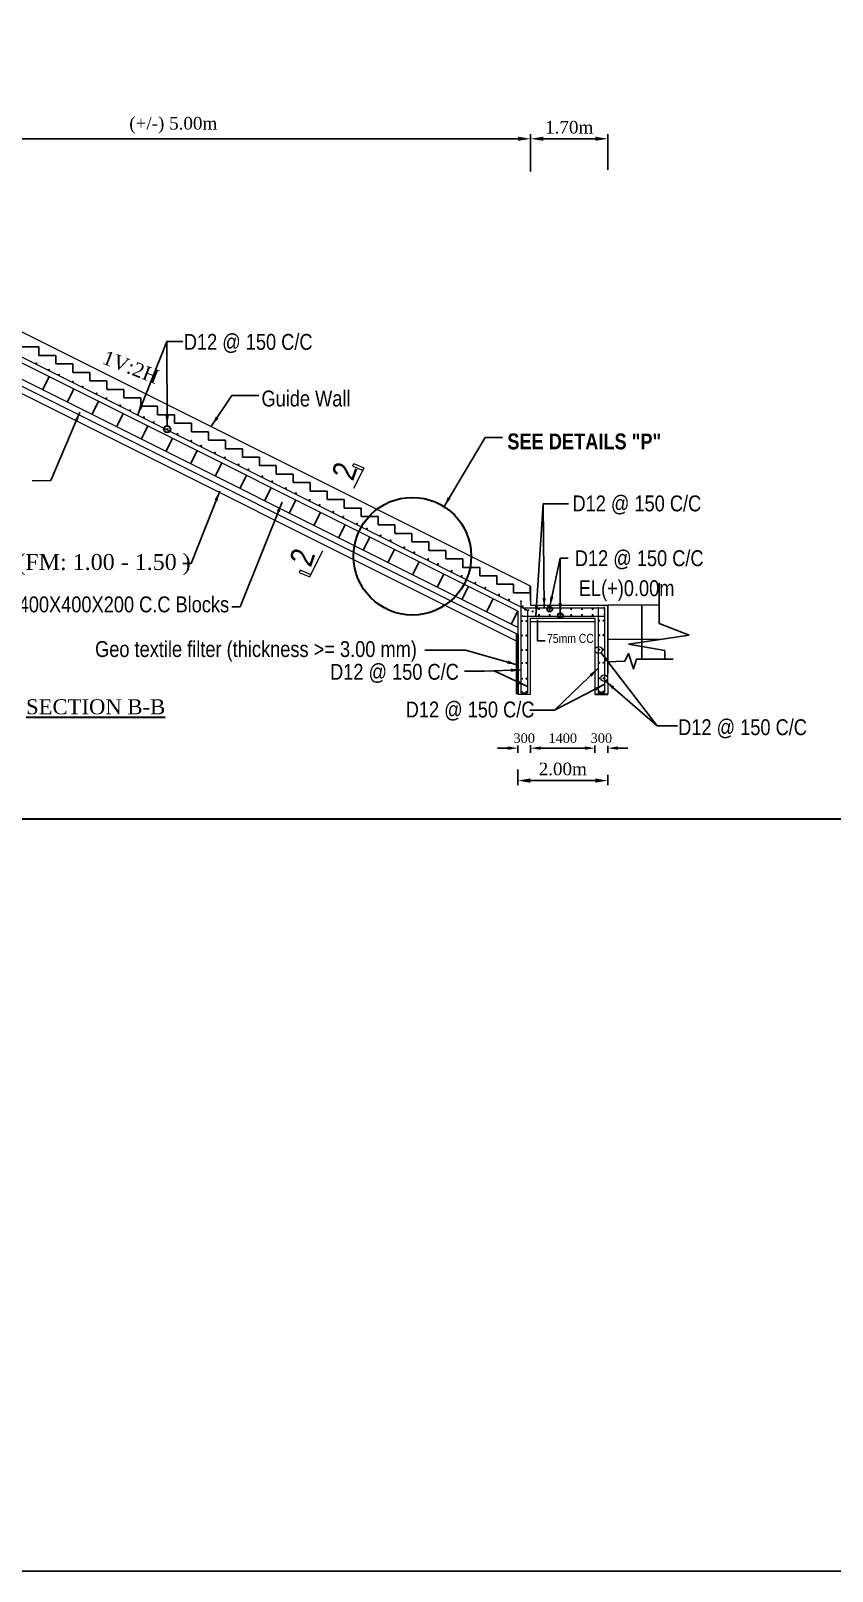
# Model space of a CAD drawing. Header units: metres. Extents: x -2434 to 11656, y -15288 to 8109.
# Drawn here: x 3445.7 to 3509.3, y -11792.2 to -11670.1 of the extents above; entities that cross this region are included whole.
import ezdxf

# ---------------------------------------------------------------- set-up
doc = ezdxf.new("R2010")
doc.units = ezdxf.units.M
doc.layers.add('Blocks', color=11, linetype='Continuous', lineweight=9)
doc.layers.add('Layer1', color=7, linetype='Continuous', lineweight=13)
doc.styles.get("Standard").update_dxf_attribs({"font": 'times.ttf'})
doc.styles.add('TIMES', font='ARIALN.TTF')
doc.dimstyles.get("Standard").update_dxf_attribs({"dimtxt": 0.5, "dimasz": 0.4075, "dimexe": 0.364, "dimexo": 0.219, "dimgap": 0.09, "dimtad": 0, "dimdec": 0, "dimlfac": 1000, "dimzin": 0, "dimdsep": 46, "dimtxsty": 'Standard', "dimcen": 0.09, "dimadec": 0, "dimazin": 0, "dimtfac": 1, "dimtdec": 0, "dimtofl": 0, "dimtmove": 0, "dimatfit": 3, "dimfxl": 1, "dimtolj": 1, "dimtzin": 0, "dimarcsym": 0})

# ---------------------------------------------------------------- blocks, each defined once
blk = doc.blocks.new('*D486')
at = {"layer": 'Defpoints', "color": 0, "lineweight": -3}
for p in [(3484.33, -11728.46), (3491.47, -11728.88), (3491.47, -11729.55)]:
    blk.add_point(p, dxfattribs=at)
at = {"layer": 'Layer1', "color": 0, "lineweight": -2}
for p, q in [((3484.33, -11728.68), (3484.33, -11729.91)), ((3491.47, -11729.09), (3491.47, -11729.91))]:
    blk.add_line(p, q, dxfattribs=at)
at = {"layer": 'Layer1', "color": 7, "lineweight": -2}
blk.add_line((3485.33, -11729.55), (3490.47, -11729.55), dxfattribs=at)
at = {"layer": 'Layer1', "color": 7, "lineweight": -3}
for points in [[(3485.33, -11729.38), (3485.33, -11729.72), (3484.33, -11729.55)], [(3490.47, -11729.38), (3490.47, -11729.72), (3491.47, -11729.55)]]:
    blk.add_solid(points, dxfattribs=at)
at = {"layer": 'Layer1', "color": 0, "lineweight": 30, "insert": (3487.9, -11728.64), "char_height": 1, "attachment_point": 5}
blk.add_mtext('\\A1;2.00m', dxfattribs=at)
blk = doc.blocks.new('*D487')
at = {"layer": 'Defpoints', "color": 0, "lineweight": -3}
for p in [(3484.33, -11726.56), (3485.35, -11726.53), (3485.35, -11726.98)]:
    blk.add_point(p, dxfattribs=at)
at = {"layer": 'Layer1', "color": 7, "lineweight": -2}
for p, q in [((3483.53, -11726.98), (3482.73, -11726.98)), ((3486.15, -11726.98), (3486.95, -11726.98))]:
    blk.add_line(p, q, dxfattribs=at)
at = {"layer": 'Layer1', "color": 0, "lineweight": -2}
for p, q in [((3484.33, -11726.78), (3484.33, -11727.34)), ((3485.35, -11726.75), (3485.35, -11727.34))]:
    blk.add_line(p, q, dxfattribs=at)
at = {"layer": 'Layer1', "color": 7, "lineweight": -3}
for points in [[(3483.53, -11726.84), (3483.53, -11727.11), (3484.33, -11726.98)], [(3486.15, -11726.84), (3486.15, -11727.11), (3485.35, -11726.98)]]:
    blk.add_solid(points, dxfattribs=at)
at = {"layer": 'Layer1', "color": 0, "lineweight": 30, "insert": (3484.84, -11726.19), "char_height": 0.75, "attachment_point": 5}
blk.add_mtext('\\A1;300', dxfattribs=at)
blk = doc.blocks.new('*D493')
at = {"layer": 'Defpoints', "color": 0, "lineweight": -3}
for p in [(3485.35, -11678.67), (3428.7, -11679.85), (3485.35, -11681.47)]:
    blk.add_point(p, dxfattribs=at)
at = {"layer": 'Layer1', "color": 0, "lineweight": -2}
for p, q in [((3428.7, -11679.63), (3428.7, -11678.3)), ((3485.35, -11681.25), (3485.35, -11678.3))]:
    blk.add_line(p, q, dxfattribs=at)
at = {"layer": 'Layer1', "color": 7, "lineweight": -2}
blk.add_line((3429.7, -11678.67), (3484.35, -11678.67), dxfattribs=at)
at = {"layer": 'Layer1', "color": 7, "lineweight": -3}
for points in [[(3429.7, -11678.5), (3429.7, -11678.83), (3428.7, -11678.67)], [(3484.35, -11678.5), (3484.35, -11678.83), (3485.35, -11678.67)]]:
    blk.add_solid(points, dxfattribs=at)
at = {"layer": 'Layer1', "color": 0, "lineweight": 30, "insert": (3457.02, -11677.6), "char_height": 1, "attachment_point": 5}
blk.add_mtext('\\A1;(+/-) 5.00m', dxfattribs=at)
blk = doc.blocks.new('*D495')
at = {"layer": 'Defpoints', "color": 0, "lineweight": -3}
for p in [(3490.45, -11726.55), (3491.47, -11726.57), (3491.47, -11726.98)]:
    blk.add_point(p, dxfattribs=at)
at = {"layer": 'Layer1', "color": 7, "lineweight": -2}
for p, q in [((3489.65, -11726.98), (3488.85, -11726.98)), ((3492.27, -11726.98), (3493.07, -11726.98))]:
    blk.add_line(p, q, dxfattribs=at)
at = {"layer": 'Layer1', "color": 0, "lineweight": -2}
for p, q in [((3490.45, -11726.77), (3490.45, -11727.34)), ((3491.47, -11726.79), (3491.47, -11727.34))]:
    blk.add_line(p, q, dxfattribs=at)
at = {"layer": 'Layer1', "color": 7, "lineweight": -3}
for points in [[(3489.65, -11726.84), (3489.65, -11727.11), (3490.45, -11726.98)], [(3492.27, -11726.84), (3492.27, -11727.11), (3491.47, -11726.98)]]:
    blk.add_solid(points, dxfattribs=at)
at = {"layer": 'Layer1', "color": 0, "lineweight": 30, "insert": (3490.96, -11726.19), "char_height": 0.75, "attachment_point": 5}
blk.add_mtext('\\A1;300', dxfattribs=at)
blk = doc.blocks.new('*D496')
at = {"layer": 'Defpoints', "color": 0, "lineweight": -3}
for p in [(3485.35, -11726.53), (3490.45, -11726.55), (3490.45, -11726.98)]:
    blk.add_point(p, dxfattribs=at)
at = {"layer": 'Layer1', "color": 0, "lineweight": -2}
for p, q in [((3485.35, -11726.75), (3485.35, -11727.34)), ((3490.45, -11726.77), (3490.45, -11727.34))]:
    blk.add_line(p, q, dxfattribs=at)
at = {"layer": 'Layer1', "color": 7, "lineweight": -2}
blk.add_line((3486.15, -11726.98), (3489.65, -11726.98), dxfattribs=at)
at = {"layer": 'Layer1', "color": 7, "lineweight": -3}
for points in [[(3486.15, -11726.84), (3486.15, -11727.11), (3485.35, -11726.98)], [(3489.65, -11726.84), (3489.65, -11727.11), (3490.45, -11726.98)]]:
    blk.add_solid(points, dxfattribs=at)
at = {"layer": 'Layer1', "color": 0, "lineweight": 30, "insert": (3487.9, -11726.19), "char_height": 0.75, "attachment_point": 5}
blk.add_mtext('\\A1;1400', dxfattribs=at)
blk = doc.blocks.new('*D499')
at = {"layer": 'Defpoints', "color": 0, "lineweight": -3}
for p in [(3491.47, -11678.67), (3485.35, -11681), (3491.47, -11681.35)]:
    blk.add_point(p, dxfattribs=at)
at = {"layer": 'Layer1', "color": 0, "lineweight": -2}
for p, q in [((3485.35, -11680.78), (3485.35, -11678.3)), ((3491.47, -11681.13), (3491.47, -11678.3))]:
    blk.add_line(p, q, dxfattribs=at)
at = {"layer": 'Layer1', "color": 7, "lineweight": -2}
blk.add_line((3486.35, -11678.67), (3490.47, -11678.67), dxfattribs=at)
at = {"layer": 'Layer1', "color": 7, "lineweight": -3}
for points in [[(3486.35, -11678.5), (3486.35, -11678.83), (3485.35, -11678.67)], [(3490.47, -11678.5), (3490.47, -11678.83), (3491.47, -11678.67)]]:
    blk.add_solid(points, dxfattribs=at)
at = {"layer": 'Layer1', "color": 0, "lineweight": 30, "insert": (3488.41, -11677.76), "char_height": 1, "attachment_point": 5}
blk.add_mtext('\\A1;1.70m', dxfattribs=at)

msp = doc.modelspace()

# ---------------------------------------------------------------- linework, layer by layer
at = {"color": 0, "linetype": 'Continuous', "lineweight": -3, "ltscale": 0.5}
for p, q in [((3445.027023, -11695.174099), (3446.371023, -11695.174099)), ((3446.371023, -11695.174099), (3446.371023, -11695.846099)), ((3446.371023, -11695.846099), (3447.715023, -11695.846099)), ((3447.715023, -11695.846099), (3447.715023, -11696.518099)), ((3447.715023, -11696.518099), (3449.059023, -11696.518099)), ((3449.059023, -11696.518099), (3449.059023, -11697.190099)), ((3446.659079, -11698.569455), (3447.175024, -11697.537564)), ((3449.059023, -11697.190099), (3450.403023, -11697.190099)), ((3450.403023, -11697.190099), (3450.403023, -11697.190099)), ((3450.403023, -11697.190099), (3450.403023, -11697.862099)), ((3450.403023, -11697.862099), (3451.747023, -11697.862099)), ((3451.747023, -11697.862099), (3451.747023, -11698.534099)), ((3448.614438, -11699.547134), (3449.130383, -11698.515244)), ((3451.747023, -11698.534099), (3453.091023, -11698.534099)), ((3453.091023, -11698.534099), (3453.091023, -11699.206099)), ((3453.091023, -11699.206099), (3454.435023, -11699.206099)), ((3454.435023, -11699.206099), (3454.435023, -11699.878099)), ((3450.569797, -11700.524814), (3451.085742, -11699.492923)), ((3452.525156, -11701.502493), (3453.041101, -11700.470603)), ((3454.435023, -11699.878099), (3455.779023, -11699.878099)), ((3455.779023, -11699.878099), (3455.779023, -11699.878099)), ((3455.779023, -11699.878099), (3455.779023, -11700.550099)), ((3454.480515, -11702.480172), (3454.99646, -11701.448282)), ((3455.779023, -11700.550099), (3457.123023, -11700.550099)), ((3457.123023, -11700.550099), (3457.123023, -11701.222099)), ((3457.123023, -11701.222099), (3458.467023, -11701.222099)), ((3458.467023, -11701.222099), (3458.467023, -11701.894099)), ((3456.435873, -11703.457852), (3456.951819, -11702.425962)), ((3458.467023, -11701.894099), (3459.811023, -11701.894099)), ((3459.811023, -11701.894099), (3459.811023, -11702.566099)), ((3459.811023, -11702.566099), (3461.155023, -11702.566099)), ((3461.155023, -11702.566099), (3461.155023, -11702.566099)), ((3461.155023, -11702.566099), (3461.155023, -11703.238099)), ((3458.391232, -11704.435531), (3458.907178, -11703.403641)), ((3461.155023, -11703.238099), (3462.499023, -11703.238099)), ((3462.499023, -11703.238099), (3462.499023, -11703.910099)), ((3462.499023, -11703.910099), (3463.843023, -11703.910099)), ((3463.843023, -11703.910099), (3463.843023, -11704.582099)), ((3460.346591, -11705.413211), (3460.862536, -11704.38132)), ((3462.30195, -11706.39089), (3462.817895, -11705.359)), ((3463.843023, -11704.582099), (3465.187023, -11704.582099)), ((3465.187023, -11704.582099), (3465.187023, -11705.254099)), ((3465.187023, -11705.254099), (3466.531023, -11705.254099)), ((3466.531023, -11705.254099), (3466.531023, -11705.254099)), ((3466.531023, -11705.254099), (3466.531023, -11705.926099)), ((3464.257309, -11707.36857), (3464.773254, -11706.336679)), ((3466.531023, -11705.926099), (3467.875023, -11705.926099)), ((3467.875023, -11705.926099), (3467.875023, -11706.598099)), ((3467.875023, -11706.598099), (3469.219023, -11706.598099)), ((3469.219023, -11706.598099), (3469.219023, -11707.270099)), ((3466.212668, -11708.346249), (3466.728613, -11707.314359)), ((3469.219023, -11707.270099), (3470.563023, -11707.270099)), ((3470.563023, -11707.270099), (3470.563023, -11707.942099)), ((3468.168027, -11709.323929), (3468.683972, -11708.292038)), ((3470.563023, -11707.942099), (3471.907023, -11707.942099)), ((3471.907023, -11707.942099), (3471.907023, -11707.942099)), ((3471.907023, -11707.942099), (3471.907023, -11708.614099)), ((3471.907023, -11708.614099), (3473.251023, -11708.614099)), ((3473.251023, -11708.614099), (3473.251023, -11709.286099)), ((3470.123386, -11710.301608), (3470.639331, -11709.269718)), ((3472.078744, -11711.279287), (3472.59469, -11710.247397)), ((3473.251023, -11709.286099), (3474.595023, -11709.286099)), ((3474.595023, -11709.286099), (3474.595023, -11709.958099)), ((3474.595023, -11709.958099), (3475.939023, -11709.958099)), ((3475.939023, -11709.958099), (3475.939023, -11710.630099)), ((3474.034103, -11712.256967), (3474.550049, -11711.225076)), ((3475.939023, -11710.630099), (3477.283023, -11710.630099)), ((3477.283023, -11710.630099), (3477.283023, -11710.630099)), ((3477.283023, -11710.630099), (3477.283023, -11711.302099)), ((3477.283023, -11711.302099), (3478.627023, -11711.302099)), ((3478.627023, -11711.302099), (3478.627023, -11711.974099)), ((3475.989462, -11713.234646), (3476.505407, -11712.202756)), ((3478.627023, -11711.974099), (3479.971023, -11711.974099)), ((3479.971023, -11711.974099), (3479.971023, -11712.646099)), ((3479.971023, -11712.646099), (3481.315023, -11712.646099)), ((3481.315023, -11712.646099), (3481.315023, -11713.318099)), ((3477.944821, -11714.212326), (3478.460766, -11713.180435)), ((3481.315023, -11713.318099), (3482.659023, -11713.318099)), ((3482.659023, -11713.318099), (3482.659023, -11713.318099)), ((3482.659023, -11713.318099), (3482.659023, -11713.990099)), ((3495.544882, -11713.869312), (3495.544882, -11717.089222)), ((3479.90018, -11715.190005), (3480.416125, -11714.158115)), ((3481.855539, -11716.167685), (3482.371484, -11715.135794)), ((3482.659023, -11713.990099), (3484.003023, -11713.990099)), ((3484.003023, -11713.990099), (3484.003023, -11714.662099)), ((3484.003023, -11714.662099), (3485.347023, -11714.662099)), ((3485.347023, -11714.662099), (3485.347023, -11715.334099)), ((3483.810898, -11717.145364), (3484.326843, -11716.113474)), ((3485.128418, -11716.060236), (3485.247858, -11716.006031)), ((3495.544882, -11717.089222), (3497.933368, -11718.024953)), ((3497.933368, -11718.024953), (3493.121831, -11718.738512)), ((3493.121831, -11718.738512), (3495.980139, -11719.238001)), ((3495.980139, -11719.238001), (3495.980139, -11719.932982))]:
    msp.add_line(p, q, dxfattribs=at)
msp.add_lwpolyline([(1816.766285, -11539.184507), (4613.12762, -11539.184507), (4613.12762, -11792.229715), (1816.766285, -11792.229715)], close=True, dxfattribs=at)
msp.add_lwpolyline([(3491.468103, -11720.127751), (3491.468103, -11720.127751), (3492.818259, -11720.095329), (3493.110908, -11719.478442), (3493.517274, -11720.695887), (3493.744708, -11719.932982), (3496.654715, -11719.932982)], dxfattribs=at)
at = {"layer": 'Blocks', "color": 0, "lineweight": 13, "ltscale": 0.05}
for p, q in [((3471.314194, -11704.439953), (3471.232472, -11704.621938)), ((3471.244562, -11704.626642), (3472.08681, -11704.954286)), ((3472.157029, -11704.773781), (3471.326285, -11704.444657)), ((3471.346076, -11706.375993), (3472.161484, -11704.764978)), ((3467.835284, -11713.384874), (3468.882162, -11711.303821)), ((3467.074758, -11712.875245), (3466.993036, -11713.057229)), ((3466.993036, -11713.057229), (3467.835284, -11713.384874)), ((3467.905502, -11713.204369), (3467.074758, -11712.875245)), ((3485.091978, -11716.086035), (3485.045035, -11716.057143)), ((3491.468103, -11721.775115), (3491.468103, -11722.691804))]:
    msp.add_line(p, q, dxfattribs=at)
at = {"layer": 'Layer1', "color": 7, "lineweight": 20}
for p, q in [((3485.128418, -11716.060236), (3427.986848, -11687.489451)), ((3484.326843, -11716.113474), (3428.683965, -11688.292034)), ((3485.347023, -11714.149146), (3431.453773, -11687.202521)), ((3484.326843, -11717.403337), (3428.691924, -11689.585877)), ((3484.290397, -11717.948603), (3428.693168, -11690.149988)), ((3484.290397, -11718.512092), (3428.694412, -11690.7141)), ((3485.347023, -11714.662099), (3485.347023, -11715.654035)), ((3484.326843, -11716.113474), (3484.326843, -11722.691804)), ((3484.581888, -11715.355988), (3484.581888, -11722.602668)), ((3484.800183, -11715.864663), (3491.213058, -11715.864663)), ((3485.091978, -11716.086035), (3485.091978, -11722.602668)), ((3485.347023, -11715.654035), (3491.468103, -11715.654035)), ((3490.702968, -11715.858071), (3490.702968, -11722.573944)), ((3491.213058, -11715.858071), (3491.213058, -11722.573944)), ((3491.468103, -11721.775115), (3491.468103, -11715.654035)), ((3484.71577, -11716.516664), (3491.213058, -11716.516664)), ((3485.347023, -11716.674215), (3490.447923, -11716.674215)), ((3485.347023, -11722.691804), (3485.347023, -11716.674215)), ((3485.347023, -11716.939271), (3490.447923, -11716.939271)), ((3490.447923, -11716.674215), (3490.447923, -11722.691804)), ((3484.326843, -11722.691804), (3485.347023, -11722.691804)), ((3484.581888, -11722.602668), (3485.091978, -11722.602668))]:
    msp.add_line(p, q, dxfattribs=at)
at = {"layer": 'Layer1', "color": 7, "lineweight": 30}
for p, q in [((3485.347023, -11714.662099), (3485.347023, -11714.149146)), ((3484.581888, -11715.355988), (3484.637179, -11715.267194)), ((3490.702968, -11715.858071), (3490.76214, -11715.803098)), ((3491.213058, -11715.858071), (3491.147649, -11715.812659)), ((3491.213058, -11715.97522), (3491.154825, -11716.044566)), ((3491.213058, -11716.362522), (3491.166806, -11716.317113)), ((3484.71577, -11716.516664), (3484.669739, -11716.470321)), ((3490.447923, -11722.690273), (3491.468103, -11722.690273)), ((3490.702968, -11722.573944), (3491.213058, -11722.573944))]:
    msp.add_line(p, q, dxfattribs=at)
at = {"layer": 'Layer1', "color": 7, "lineweight": 50}
msp.add_line((3484.290397, -11717.948603), (3484.290397, -11722.691804), dxfattribs=at)
at = {"layer": 'Layer1', "color": 7, "lineweight": 30}
msp.add_lwpolyline([(3527.697466, -11732.597799), (3394.406469, -11732.597799), (3394.406469, -11614.69264), (3563.729879, -11614.69264), (3563.729879, -11707.485892), (3563.729879, -11728.753729), (3563.729879, -11732.597799)], close=True, dxfattribs=at)
at = {"layer": 'Layer1', "color": 7, "lineweight": 30, "const_width": 0.085015}
for points in [[(3446.120786, -11696.477631, -1), (3446.205446, -11696.48539, -1)], [(3447.133289, -11696.983894, -1), (3447.217949, -11696.991653, -1)], [(3447.920459, -11697.377488, -1), (3448.00512, -11697.385247, -1)], [(3449.010866, -11697.921836, -1), (3449.095526, -11697.929595, -1)], [(3449.798037, -11698.31543, -1), (3449.882697, -11698.323189, -1)], [(3450.888443, -11698.859778, -1), (3450.973103, -11698.867537, -1)], [(3451.675614, -11699.253372, -1), (3451.760274, -11699.261131, -1)], [(3452.76602, -11699.79772, -1), (3452.850681, -11699.80548, -1)], [(3453.553191, -11700.191315, -1), (3453.637851, -11700.199074, -1)], [(3454.643598, -11700.735663, -1), (3454.728258, -11700.743422, -1)], [(3455.430768, -11701.129257, -1), (3455.515429, -11701.137016, -1)], [(3456.521175, -11701.673605, -1), (3456.605835, -11701.681364, -1)], [(3457.308346, -11702.067199, -1), (3457.393006, -11702.074958, -1)], [(3458.398752, -11702.611547, -1), (3458.483412, -11702.619306, -1)], [(3459.185923, -11703.005141, -1), (3459.270583, -11703.0129, -1)], [(3460.276329, -11703.549489, -1), (3460.36099, -11703.557249, -1)], [(3461.0635, -11703.943084, -1), (3461.14816, -11703.950843, -1)], [(3462.153907, -11704.487432, -1), (3462.238567, -11704.495191, -1)], [(3462.941077, -11704.881026, -1), (3463.025738, -11704.888785, -1)], [(3464.031484, -11705.425374, -1), (3464.116144, -11705.433133, -1)], [(3464.818655, -11705.818968, -1), (3464.903315, -11705.826727, -1)], [(3465.909061, -11706.363316, -1), (3465.993721, -11706.371075, -1)], [(3466.696232, -11706.75691, -1), (3466.780892, -11706.764669, -1)], [(3467.786638, -11707.301258, -1), (3467.871299, -11707.309018, -1)], [(3468.573809, -11707.694853, -1), (3468.658469, -11707.702612, -1)], [(3469.664216, -11708.239201, -1), (3469.748876, -11708.24696, -1)], [(3470.451386, -11708.632795, -1), (3470.536047, -11708.640554, -1)], [(3471.541793, -11709.177143, -1), (3471.626453, -11709.184902, -1)], [(3472.328964, -11709.570737, -1), (3472.413624, -11709.578496, -1)], [(3473.41937, -11710.115085, -1), (3473.50403, -11710.122844, -1)], [(3474.206541, -11710.508679, -1), (3474.291201, -11710.516438, -1)], [(3475.296947, -11711.053027, -1), (3475.381608, -11711.060787, -1)], [(3476.084118, -11711.446622, -1), (3476.168778, -11711.454381, -1)], [(3477.174525, -11711.99097, -1), (3477.259185, -11711.998729, -1)], [(3477.961695, -11712.384564, -1), (3478.046356, -11712.392323, -1)], [(3479.052102, -11712.928912, -1), (3479.136762, -11712.936671, -1)], [(3479.839273, -11713.322506, -1), (3479.923933, -11713.330265, -1)], [(3480.929679, -11713.866854, -1), (3481.014339, -11713.874613, -1)], [(3481.71685, -11714.260448, -1), (3481.80151, -11714.268207, -1)], [(3482.807256, -11714.804796, -1), (3482.891917, -11714.812556, -1)], [(3483.594427, -11715.198391, -1), (3483.679087, -11715.20615, -1)], [(3484.684834, -11715.742739, -1), (3484.769494, -11715.750498, -1)], [(3484.887108, -11716.001278, -1), (3484.972123, -11716.001278, -1)], [(3485.472004, -11716.136333, -1), (3485.556665, -11716.144092, -1)], [(3484.624395, -11716.902003, -1), (3484.70941, -11716.902003, -1)], [(3485.04947, -11716.902003, 1), (3484.964455, -11716.902003, 1)], [(3490.745475, -11716.873279, -1), (3490.83049, -11716.873279, -1)], [(3491.17055, -11716.873279, 1), (3491.085535, -11716.873279, 1)], [(3484.624395, -11718.050917, -1), (3484.70941, -11718.050917, -1)], [(3485.04947, -11718.050917, 1), (3484.964455, -11718.050917, 1)], [(3490.745475, -11718.022193, -1), (3490.83049, -11718.022193, -1)], [(3491.17055, -11718.022193, 1), (3491.085535, -11718.022193, 1)], [(3484.624395, -11719.195225, -1), (3484.70941, -11719.195225, -1)], [(3485.04947, -11719.195225, 1), (3484.964455, -11719.195225, 1)], [(3490.745475, -11719.166501, -1), (3490.83049, -11719.166501, -1)], [(3491.17055, -11719.166501, 1), (3491.085535, -11719.166501, 1)], [(3484.624395, -11720.234083, -1), (3484.70941, -11720.234083, -1)], [(3485.04947, -11720.234083, 1), (3484.964455, -11720.234083, 1)], [(3490.745475, -11720.205359, -1), (3490.83049, -11720.205359, -1)], [(3491.17055, -11720.205359, 1), (3491.085535, -11720.205359, 1)], [(3484.624395, -11721.464909, -1), (3484.70941, -11721.464909, -1)], [(3484.624395, -11722.519364, -1), (3484.70941, -11722.519364, -1)], [(3485.04947, -11721.464909, 1), (3484.964455, -11721.464909, 1)], [(3485.04947, -11722.519364, 1), (3484.964455, -11722.519364, 1)], [(3490.745475, -11721.436185, -1), (3490.83049, -11721.436185, -1)], [(3490.745475, -11722.49064, -1), (3490.83049, -11722.49064, -1)], [(3491.17055, -11721.436185, 1), (3491.085535, -11721.436185, 1)], [(3491.17055, -11722.49064, 1), (3491.085535, -11722.49064, 1)]]:
    msp.add_lwpolyline(points, format="xyb", close=True, dxfattribs=at)
at = {"layer": 'Layer1', "color": 7, "lineweight": 20, "const_width": 0.085015}
for points in [[(3485.972023, -11715.955268, -1), (3486.057038, -11715.955268, -1)], [(3485.972023, -11716.419682, -1), (3486.057038, -11716.419682, -1)], [(3486.822173, -11715.955268, -1), (3486.907188, -11715.955268, -1)], [(3486.822173, -11716.419682, -1), (3486.907188, -11716.419682, -1)], [(3487.672323, -11715.955268, -1), (3487.757338, -11715.955268, -1)], [(3487.672323, -11716.419682, -1), (3487.757338, -11716.419682, -1)], [(3488.522473, -11715.955268, -1), (3488.607488, -11715.955268, -1)], [(3488.522473, -11716.419682, -1), (3488.607488, -11716.419682, -1)], [(3489.372623, -11715.955268, -1), (3489.457638, -11715.955268, -1)], [(3489.372623, -11716.419682, -1), (3489.457638, -11716.419682, -1)], [(3490.222773, -11715.955268, -1), (3490.307788, -11715.955268, -1)], [(3490.222773, -11716.419682, -1), (3490.307788, -11716.419682, -1)]]:
    msp.add_lwpolyline(points, format="xyb", close=True, dxfattribs=at)
at = {"layer": 'Layer1', "color": 7, "lineweight": 20}
msp.add_lwpolyline([(3491.468103, -11718.342035), (3494.156103, -11718.342035), (3494.156103, -11715.654035), (3491.468103, -11715.654035)], close=True, dxfattribs=at)
for points in [[(3495.544882, -11715.654035), (3494.156103, -11715.654035), (3494.156103, -11718.342035), (3495.795278, -11718.342035)], [(3494.156103, -11719.932982), (3494.156103, -11718.359715), (3491.468103, -11718.359715), (3491.468103, -11721.047715)], [(3495.676058, -11718.359715), (3494.156103, -11718.359715), (3494.156103, -11719.932982)]]:
    msp.add_lwpolyline(points, dxfattribs=at)
at = {"layer": 'Layer1', "color": 7, "lineweight": 30}
for centre, radius in [((3456.535747, -11701.690107), 0.261943), ((3475.978146, -11711.760997), 4.664236), ((3486.864681, -11715.947425), 0.203194), ((3487.711853, -11716.473748), 0.203194)]:
    msp.add_circle(centre, radius, dxfattribs=at)
at = {"layer": 'Layer1', "color": 7, "lineweight": 20}
for centre, radius in [((3490.736708, -11719.198239), 0.278277), ((3491.179136, -11721.435469), 0.264696)]:
    msp.add_circle(centre, radius, dxfattribs=at)

# ---------------------------------------------------------------- texts
at = {"layer": 'Layer1', "color": 7, "lineweight": 30, "attachment_point": 1, "style": 'TIMES'}
for s, insert, char_height, width in [('D12 @ 150 C/C', (3457.852484, -11694.139815), 1.26, 34.36775309), ('Guide Wall', (3464.011447, -11698.630155), 1.26, 34.36775309), ('{\\fArial Narrow|b1|i0|c0|p34;SEE DETAILS "P"}', (3483.503532, -11702.033252), 1.26, 34.36775309), ('D12 @ 150 C/C', (3488.667885, -11706.94533), 1.26, 10.53218725), ('D12 @ 150 C/C', (3488.853839, -11711.289909), 1.26, 10.53218725), ('{\\fTimes New Roman|b0|i0|c0|p18;100 mm thick sand (FM: 1.00 - 1.50 )}', (3429.644894, -11711.59076), 1.26, 34.36775309), ('EL(+)0.00m', (3489.171156, -11713.667869), 1.26, 34.36775309), ('1-Layer 400X400X200 C.C Blocks', (3439.466198, -11714.95095), 1.26, 34.36775309), ('Geo textile filter (thickness >= 3.00 mm)', (3450.818619, -11718.492596), 1.26, 34.36775309), ('75mm CC', (3486.650125, -11717.919432), 0.7193673, 6.30375308), ('D12 @ 150 C/C', (3469.451601, -11720.296387), 1.26, 34.36775309), ('{\\fTimes New Roman|b0|i0|c0|p18;\\LSECTION B-B}', (3445.346884, -11723.101767), 1.19021, 12.77492067), ('D12 @ 150 C/C', (3475.446112, -11723.284879), 1.26, 34.36775309), ('D12 @ 150 C/C', (3497.050402, -11724.689352), 1.26, 34.36775309)]:
    msp.add_mtext(s, dxfattribs=dict(at, insert=insert, char_height=char_height, width=width))
for s, insert, char_height, width, rotation in [('{\\fTimes New Roman|b0|i0|c0|p18;\\C0;1V:2H}', (3451.704662, -11695.408382), 1.122198, 11.06858846, 338.79628874), ('2', (3469.530549, -11705.251442), 1.836324, 3.90677931, 70.48205617), ('2', (3466.184237, -11712.087355), 1.836324, 3.90677931, 70.48205617)]:
    msp.add_mtext(s, dxfattribs=dict(at, insert=insert, char_height=char_height, width=width, rotation=rotation))

# ---------------------------------------------------------------- dimensions: what is measured, and where the dimension line sits
at = {"layer": 'Layer1', "color": 7, "lineweight": 30}
for base, p1, p2, text, picture, middle in [((3485.347023, -11678.666263), (3428.695006, -11679.846221), (3485.347023, -11681.473461), '(+/-) 5.00m', '*D493', (3457.021015, -11677.595751)), ((3491.468103, -11678.666263), (3485.347023, -11681.001274), (3491.468103, -11681.351326), '1.70m', '*D499', (3488.407563, -11677.756169)), ((3491.468103, -11729.548569), (3484.326843, -11728.459096), (3491.468103, -11728.875014), '2.00m', '*D486', (3487.897473, -11728.638476))]:
    dim = msp.add_linear_dim(base=base, p1=p1, p2=p2, text=text, dimstyle='Standard', override={"dimtxt": 1, "dimasz": 1, "dimgap": 0.4, "dimtad": 1, "dimdec": 2, "dimrnd": 0.002, "dimpost": 'm', "dimcen": 0.05, "dimclrd": 7, "dimadec": 1, "dimtdec": 2, "dimfrac": 2}, dxfattribs=at)
    dim.commit()
    dim.dimension.update_dxf_attribs({"geometry": picture, "text_midpoint": middle})
for base, p1, p2, text, picture, middle in [((3485.347023, -11726.975983), (3484.326843, -11726.563065), (3485.347023, -11726.533288), '300', '*D487', (3484.836933, -11726.975983)), ((3490.447923, -11726.975983), (3485.347023, -11726.533288), (3490.447923, -11726.547708), '1400', '*D496', (3487.897473, -11726.975983)), ((3491.468103, -11726.975983), (3490.447923, -11726.547708), (3491.468103, -11726.569206), '300', '*D495', (3490.958013, -11726.975983))]:
    dim = msp.add_linear_dim(base=base, p1=p1, p2=p2, text=text, dimstyle='Standard', override={"dimtxt": 0.75, "dimasz": 0.8, "dimgap": 0.4, "dimtad": 1, "dimdec": 2, "dimrnd": 0.002, "dimpost": 'm', "dimcen": 0.05, "dimclrd": 7, "dimadec": 1, "dimtdec": 2, "dimfrac": 2}, dxfattribs=at)
    dim.commit()
    dim.dimension.update_dxf_attribs({"geometry": picture, "text_midpoint": middle, "dimtype": 160})

# ---------------------------------------------------------------- leaders
at = {"layer": 'Layer1', "color": 7, "lineweight": 18}
for points, override in [([(3454.186445, -11700.597918), (3456.49969, -11694.744815), (3457.775695, -11694.743284)], {"dimtxt": 0.75, "dimasz": 0.8, "dimgap": 0.4, "dimtad": 1, "dimdec": 2, "dimrnd": 0.002, "dimpost": 'm', "dimcen": 0.05, "dimclrd": 7, "dimadec": 1, "dimtdec": 2, "dimfrac": 2}), ([(3456.535747, -11701.428164), (3456.49969, -11694.744815), (3457.137692, -11694.74405)], {"dimtxt": 0.75, "dimasz": 0.8, "dimgap": 0.4, "dimtad": 1, "dimdec": 2, "dimrnd": 0.002, "dimpost": 'm', "dimcen": 0.05, "dimclrd": 7, "dimadec": 1, "dimtdec": 2, "dimfrac": 2}), ([(3460.054758, -11701.434371), (3461.661958, -11699.024576), (3463.810394, -11699.024576)], {"dimtxt": 0.75, "dimasz": 0.8, "dimgap": 0.4, "dimtad": 1, "dimdec": 2, "dimrnd": 0.002, "dimpost": 'm', "dimcen": 0.05, "dimclrd": 7, "dimadec": 1, "dimtdec": 2, "dimfrac": 2}), ([(3478.484937, -11707.827665), (3481.754987, -11702.36036), (3483.115227, -11702.36036)], {"dimtxt": 0.75, "dimasz": 0.8, "dimgap": 0.4, "dimtad": 1, "dimdec": 2, "dimrnd": 0.002, "dimpost": 'm', "dimcen": 0.05, "dimclrd": 7, "dimadec": 1, "dimtdec": 2, "dimfrac": 2}), ([(3485.766427, -11716.499704), (3486.348231, -11707.603342), (3488.343024, -11707.598873)], {"dimtxt": 0.75, "dimasz": 0.8, "dimgap": 0.4, "dimtad": 1, "dimdec": 2, "dimrnd": 0.002, "dimpost": 'm', "dimcen": 0.05, "dimclrd": 7, "dimadec": 1, "dimtdec": 2, "dimfrac": 2}), ([(3486.432409, -11715.864663), (3486.348231, -11707.603342), (3488.054827, -11707.599519)], {"dimtxt": 0.75, "dimasz": 0.8, "dimgap": 0.4, "dimtad": 1, "dimdec": 2, "dimrnd": 0.002, "dimpost": 'm', "dimcen": 0.05, "dimclrd": 7, "dimadec": 1, "dimtdec": 2, "dimfrac": 2}), ([(3486.86886, -11715.744275), (3487.6813, -11711.922333), (3488.327712, -11711.923211)], {"dimtxt": 0.75, "dimasz": 0.8, "dimgap": 0.4, "dimtad": 1, "dimdec": 2, "dimrnd": 0.002, "dimpost": 'm', "dimcen": 0.05, "dimclrd": 7, "dimadec": 1, "dimtdec": 2, "dimfrac": 2}), ([(3487.692072, -11716.27152), (3487.6813, -11711.922333), (3488.327712, -11711.923211)], {"dimtxt": 0.75, "dimasz": 0.8, "dimgap": 0.4, "dimtad": 1, "dimdec": 2, "dimrnd": 0.002, "dimpost": 'm', "dimcen": 0.05, "dimclrd": 7, "dimadec": 1, "dimtdec": 2, "dimfrac": 2}), ([(3485.894849, -11716.798725), (3485.894849, -11718.461655), (3486.491689, -11718.461655)], {"dimtxt": 0.75, "dimasz": 0.5, "dimdec": 2, "dimrnd": 0.002, "dimpost": 'm', "dimcen": 0.05, "dimclrd": 7, "dimadec": 1, "dimtdec": 2, "dimfrac": 2}), ([(3484.28423, -11720.367349), (3480.200336, -11719.216084), (3476.971874, -11719.216084)], {"dimtxt": 0.75, "dimasz": 0.8, "dimgap": 0.4, "dimtad": 1, "dimdec": 2, "dimrnd": 0.002, "dimpost": 'm', "dimcen": 0.05, "dimclrd": 7, "dimadec": 1, "dimtdec": 2, "dimfrac": 2}), ([(3490.930332, -11719.39811), (3495.388809, -11725.215097), (3497.00497, -11725.217982)], {"dimtxt": 0.75, "dimasz": 0.8, "dimgap": 0.4, "dimtad": 1, "dimdec": 2, "dimrnd": 0.002, "dimpost": 'm', "dimcen": 0.05, "dimclrd": 7, "dimadec": 1, "dimtdec": 2, "dimfrac": 2}), ([(3484.581888, -11720.775069), (3481.695465, -11720.875707), (3480.100098, -11720.884896)], {"dimtxt": 0.75, "dimasz": 0.8, "dimgap": 0.4, "dimtad": 1, "dimdec": 2, "dimrnd": 0.002, "dimpost": 'm', "dimcen": 0.05, "dimclrd": 7, "dimadec": 1, "dimtdec": 2, "dimfrac": 2}), ([(3485.091978, -11722.090498), (3482.453843, -11720.849265), (3481.695465, -11720.875707)], {"dimtxt": 0.75, "dimasz": 0.8, "dimgap": 0.4, "dimtad": 1, "dimdec": 2, "dimrnd": 0.002, "dimpost": 'm', "dimcen": 0.05, "dimclrd": 7, "dimadec": 1, "dimtdec": 2, "dimfrac": 2}), ([(3490.679736, -11720.669132), (3487.238863, -11723.972262), (3485.296965, -11723.972262)], {"dimtxt": 0.75, "dimasz": 0.8, "dimgap": 0.4, "dimtad": 1, "dimdec": 2, "dimrnd": 0.002, "dimpost": 'm', "dimcen": 0.05, "dimclrd": 7, "dimadec": 1, "dimtdec": 2, "dimfrac": 2}), ([(3491.189826, -11721.938107), (3487.238863, -11723.972262), (3485.296965, -11723.972262)], {"dimtxt": 0.75, "dimasz": 0.8, "dimgap": 0.4, "dimtad": 1, "dimdec": 2, "dimrnd": 0.002, "dimpost": 'm', "dimcen": 0.05, "dimclrd": 7, "dimadec": 1, "dimtdec": 2, "dimfrac": 2}), ([(3491.299537, -11721.671197), (3495.388809, -11725.215097), (3497.00497, -11725.217982)], {"dimtxt": 0.75, "dimasz": 0.8, "dimgap": 0.4, "dimtad": 1, "dimdec": 2, "dimrnd": 0.002, "dimpost": 'm', "dimcen": 0.05, "dimclrd": 7, "dimadec": 1, "dimtdec": 2, "dimfrac": 2})]:
    msp.add_leader(points, dimstyle='Standard', override=override, dxfattribs=at)
at = {"layer": 'Layer1', "color": 7, "lineweight": 20}
for points in [[(3449.60777, -11700.332158), (3447.31775, -11705.766091), (3445.821202, -11705.776769)], [(3460.700102, -11706.599685), (3458.446763, -11712.342321), (3457.766643, -11712.342321)], [(3465.643516, -11707.476659), (3462.329503, -11715.774688), (3461.649383, -11715.774688)]]:
    msp.add_leader(points, dimstyle='Standard', override={"dimtxt": 0.75, "dimasz": 0.8, "dimgap": 0.4, "dimtad": 1, "dimdec": 2, "dimrnd": 0.002, "dimpost": 'm', "dimcen": 0.05, "dimclrd": 7, "dimadec": 1, "dimtdec": 2, "dimfrac": 2}, dxfattribs=at)

doc.saveas('drawing.dxf')
